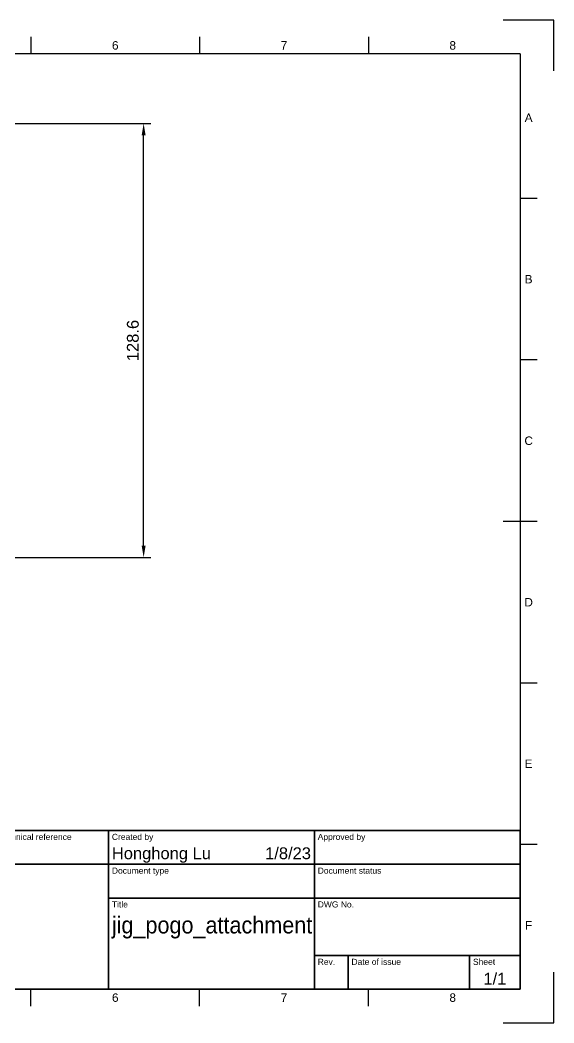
# Model space of a CAD drawing. Header units: millimetres. Extents: x 0 to 420, y 0 to 297.
# Drawn here: x 261.8 to 420, y 0 to 297 of the extents above; entities that cross this region are included whole.
import ezdxf
from ezdxf.enums import TextEntityAlignment as Align

# ---------------------------------------------------------------- set-up
doc = ezdxf.new("R2010")
doc.units = ezdxf.units.MM
doc.header["$LTSCALE"] = 0.75
for name, color, linetype, lineweight in [('BORDER', 7, 'Continuous', 25), ('FD_Dimensions', 7, 'Continuous', 25), ('TITLEBLOCK', 7, 'Continuous', 35)]:
    doc.layers.add(name, color=color, linetype=linetype, lineweight=lineweight)
doc.styles.add('FusionTitle', font='Arial.ttf')
doc.styles.get("Standard").update_dxf_attribs({"font": 'Arial.ttf'})
doc.dimstyles.new('Dim-ISO-25', dxfattribs={"dimtxt": 3.5, "dimasz": 3.5, "dimexe": 2.1, "dimexo": 2.1, "dimgap": 1.4, "dimtad": 1, "dimzin": 12, "dimdsep": 46, "dimtxsty": 'Standard', "dimcen": 0, "dimazin": 3, "dimtp": 0.1, "dimtm": 0.1, "dimtfac": 0.714286, "dimtmove": 0, "dimatfit": 3, "dimfxl": 1, "dimtzin": 12, "dimarcsym": 0})

# ---------------------------------------------------------------- blocks, each defined once
blk = doc.blocks.new('ISO_A3_SHEET')
at = {"layer": 'BORDER'}
for p, q in [((265, 292), (265, 287)), ((315, 292), (315, 287)), ((365, 292), (365, 287)), ((410, 287), (20, 287)), ((410, 287), (410, 10)), ((415, 244.16666), (410, 244.16666)), ((415, 196.33333), (410, 196.33333)), ((415, 148.5), (405, 148.5)), ((415, 100.66667), (410, 100.66667)), ((415, 52.83334), (410, 52.83334)), ((20, 10), (410, 10)), ((265, 5), (265, 10)), ((315, 5), (315, 10)), ((365, 5), (365, 10))]:
    blk.add_line(p, q, dxfattribs=at)
at = {"layer": 'Defpoints'}
for p, q in [((420, 297), (405, 297)), ((420, 282), (420, 297)), ((420, 0), (420, 15)), ((405, 0), (420, 0))]:
    blk.add_line(p, q, dxfattribs=at)
at = {"layer": 'BORDER', "style": 'FusionTitle'}
for s, p in [('6', (290, 289.5)), ('7', (340, 289.5)), ('8', (390, 289.5)), ('A', (412.5, 268.08333)), ('B', (412.5, 220.25)), ('C', (412.5, 172.41667)), ('D', (412.5, 124.58334)), ('E', (412.5, 76.75001)), ('F', (412.5, 28.91668)), ('6', (290, 7.5)), ('7', (340, 7.5)), ('8', (390, 7.5))]:
    blk.add_text(s, height=2.5, dxfattribs=at).set_placement(p, align=Align.MIDDLE)
blk = doc.blocks.new('ISO_TITLEBLOCK')
at = {"layer": 'TITLEBLOCK'}
for p, q in [((0, 47), (-180, 47)), ((-180, 47), (-180, 0)), ((-156, 37), (-156, 47)), ((-122, 0), (-122, 47)), ((-61, 0), (-61, 47)), ((0, 0), (0, 47)), ((-180, 37), (0, 37)), ((-122, 27), (0, 27)), ((-61, 10), (0, 10)), ((-51, 0), (-51, 10)), ((-15, 0), (-15, 10)), ((-180, 0), (0, 0))]:
    blk.add_line(p, q, dxfattribs=at)
at = {"layer": 'TITLEBLOCK', "style": 'FusionTitle'}
for s, p in [('Dept.', (-179, 46)), ('Technical reference', (-155, 46)), ('Created by', (-121, 46)), ('Approved by', (-60, 46)), ('Document type', (-121, 36)), ('Document status', (-60, 36)), ('Title', (-121, 26)), ('DWG No.', (-60, 26)), ('Rev.', (-60, 9)), ('Date of issue', (-50, 9)), ('Sheet', (-14, 9))]:
    blk.add_text(s, height=1.8, dxfattribs=at).set_placement(p, align=Align.TOP_LEFT)
for tag, height, p in [('DEPT', 3.5, (-179, 42)), ('TECHNICAL_REFERENCE', 3.5, (-155, 42)), ('CREATED_BY', 3.5, (-121, 42)), ('APPROVED_BY', 3.5, (-60, 42)), ('DOCUMENT_TYPE', 3.5, (-121, 32)), ('DOCUMENT_STATUS', 3.5, (-60, 32)), ('TITLE_1', 5, (-121, 21.5)), ('TITLE_2', 5, (-121, 14)), ('TITLE_3', 5, (-121, 6.5)), ('DATE_OF_ISSUE', 3.5, (-50, 5))]:
    blk.add_attdef(tag, text='', height=height, dxfattribs=at).set_placement(p, align=Align.TOP_LEFT)
for tag, p in [('CREATED_DATE', (-62, 42)), ('APPROVED_DATE', (-0.99, 42))]:
    blk.add_attdef(tag, text='', height=3.5, dxfattribs=at).set_placement(p, align=Align.TOP_RIGHT)
for tag, height, p in [('DRAWING_NUMBER', 5, (-30.5, 19.75)), ('REV', 3.5, (-56, 4.85)), ('SHEET', 3.5, (-7.5, 4.85))]:
    blk.add_attdef(tag, text='', height=height, dxfattribs=at).set_placement(p, align=Align.TOP_CENTER)
blk = doc.blocks.new('*D34')
at = {"layer": 'Defpoints', "color": 0, "transparency": 16777216}
for p in [(214.4859, 266.395026), (298.415219, 266.395026), (59.9859, 137.795026)]:
    blk.add_point(p, dxfattribs=at)
at = {"layer": 'FD_Dimensions', "color": 0, "lineweight": -2, "transparency": 16777216}
for p, q in [((216.5859, 266.395026), (300.515219, 266.395026)), ((298.415219, 141.295026), (298.415219, 262.895026)), ((62.0859, 137.795026), (300.515219, 137.795026))]:
    blk.add_line(p, q, dxfattribs=at)
at = {"layer": 'FD_Dimensions', "color": 0, "transparency": 16777216}
for points in [[(297.831886, 262.895026), (298.998553, 262.895026), (298.415219, 266.395026)], [(297.831886, 141.295026), (298.998553, 141.295026), (298.415219, 137.795026)]]:
    blk.add_solid(points, dxfattribs=at)
at = {"layer": 'FD_Dimensions', "color": 0, "transparency": 16777216, "insert": (295.228214, 202.095026), "char_height": 3.5, "attachment_point": 5, "rotation": 90}
blk.add_mtext('128.6', dxfattribs=at)

msp = doc.modelspace()

# ---------------------------------------------------------------- block references
at = {"layer": 'BORDER'}
msp.add_blockref('ISO_A3_SHEET', (0, 0), dxfattribs=at)
at = {"layer": 'TITLEBLOCK'}
ref = msp.add_blockref('ISO_TITLEBLOCK', (410, 10), dxfattribs=at)
ref.add_attrib('CREATED_DATE', '1/8/23', dxfattribs={"height": 3.5, "style": 'FusionTitle'}).set_placement((348, 52), align=Align.TOP_RIGHT)
ref.add_attrib('SHEET', '1/1', dxfattribs={"height": 3.5, "style": 'FusionTitle'}).set_placement((402.5, 14.85), align=Align.TOP_CENTER)
ref.add_attrib('TITLE_1', 'jig_pogo_attachment', dxfattribs={"height": 5, "style": 'FusionTitle', "width": 0.915827}).set_placement((289, 31.5), align=Align.TOP_LEFT)
ref.add_attrib('CREATED_BY', 'Honghong Lu', dxfattribs={"height": 3.5, "style": 'FusionTitle'}).set_placement((289, 52), align=Align.TOP_LEFT)

# ---------------------------------------------------------------- dimensions: what is measured, and where the dimension line sits
at = {"layer": 'FD_Dimensions'}
dim = msp.add_linear_dim(base=(298.415, 266.395), p1=(59.986, 137.795), p2=(214.486, 266.395), angle=90, dimstyle='Dim-ISO-25', override={"dimlfac": 1, "dimclrd": 0, "dimclre": 0}, dxfattribs=at)
dim.commit()
dim.dimension.update_dxf_attribs({"geometry": '*D34', "text_midpoint": (295.228, 202.095)})

doc.saveas('drawing.dxf')
